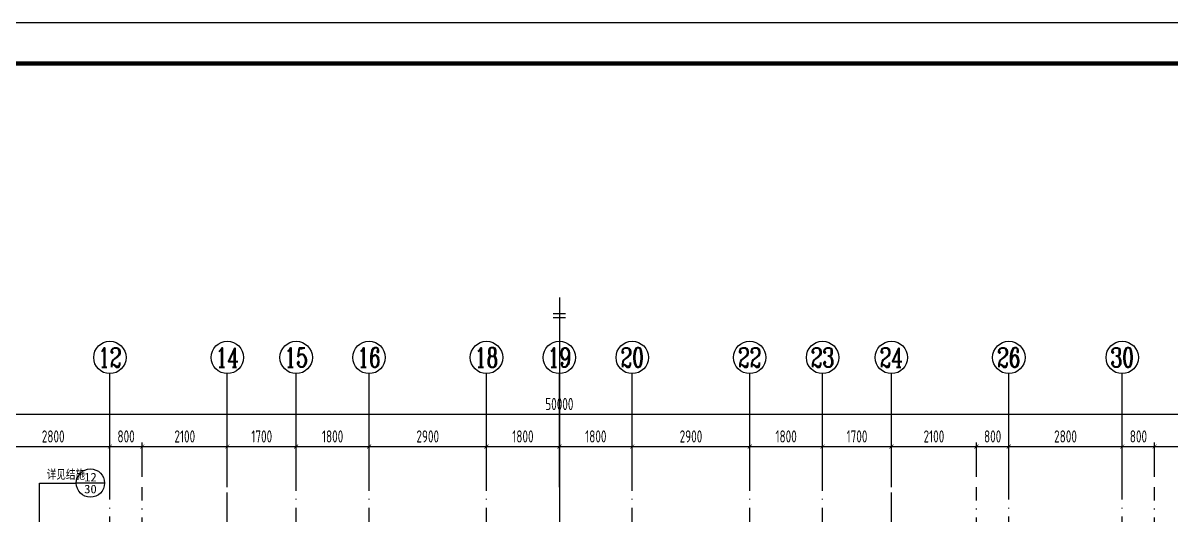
# Model space of a CAD drawing. Extents: x -668857 to 143095, y -247466 to 228182.
# Drawn here: x -201769 to -173417, y 75954 to 88100 of the extents above; entities that cross this region are included whole.
import ezdxf
from ezdxf.enums import TextEntityAlignment as Align

# ---------------------------------------------------------------- set-up
doc = ezdxf.new("R2010")
doc.units = 0
doc.header["$LTSCALE"] = 1000
doc.linetypes.add('CENTER', pattern=[8, 5, -1, 1, -1])
doc.linetypes.add('DOTE', pattern=[2.42, 2, -0.2, 0.02, -0.2])
doc.layers.get('0').update_dxf_attribs({"linetype": 'CONTINUOUS'})
doc.layers.get('DEFPOINTS').update_dxf_attribs({"linetype": 'CONTINUOUS'})
for name, color, linetype in [('-TK', 7, 'CONTINUOUS'), ('A-AXIS', 1, 'CONTINUOUS'), ('A-DOTE', 10, 'DOTE'), ('AXIS_NUM', 7, 'CONTINUOUS'), ('DIM_IDEN', 67, 'CONTINUOUS'), ('PUB_TEXT', 2, 'CONTINUOUS'), ('S-Y一般标注', 3, 'CONTINUOUS'), ('THIN', 7, 'CONTINUOUS'), ('水平筋标注', 7, 'CONTINUOUS')]:
    doc.layers.add(name, color=color, linetype=linetype)
doc.styles.add('_TCH_AXIS', font='COMPLEX', dxfattribs={"bigfont": 'GBCBIG'})
doc.styles.add('_TCH_LABEL', font='simhei.ttf')
doc.styles.add('TSSD_Axis', font='complex.shx', dxfattribs={"width": 0.7, "bigfont": 'hztxt.shx'})
doc.styles.add('TSSD_DIMENSION', font='Tssdeng.shx', dxfattribs={"width": 0.7, "bigfont": 'tssdchn.shx'})
doc.dimstyles.new('TSSD_100_100', dxfattribs={"dimtxt": 300, "dimasz": 100, "dimexe": 100, "dimexo": 250, "dimgap": 100, "dimtad": 1, "dimdec": 0, "dimzin": 0, "dimdsep": 46, "dimtxsty": 'TSSD_DIMENSION', "dimblk": 'ARCHTICK', "dimcen": 0, "dimdle": 100, "dimclrt": 7, "dimadec": 0, "dimazin": 0, "dimtfac": 1, "dimtdec": 0, "dimtix": 1, "dimtmove": 2, "dimatfit": 3, "dimldrblk": 'ARCHTICK', "dimfxl": 0, "dimtolj": 1, "dimtzin": 0, "dimarcsym": 0})

# ---------------------------------------------------------------- blocks, each defined once
blk = doc.blocks.new('ts_axno')
at = {"color": 0, "linetype": 'ByBlock', "lineweight": -2}
blk.add_circle((0, 0), 0.5, dxfattribs=at)
at = {"color": 0, "linetype": 'ByBlock', "lineweight": -2, "style": 'TSSD_Axis', "width": 0.7}
blk.add_attdef('A', text='', height=0.6, dxfattribs=at).set_placement((0, 0), align=Align.MIDDLE_CENTER)
blk = doc.blocks.new('_ArchTick')
at = {"color": 0, "linetype": 'ByBlock', "const_width": 0.15}
blk.add_lwpolyline([(-0.5, -0.5), (0.5, 0.5)], dxfattribs=at)
blk = doc.blocks.new('*D102')
at = {"layer": 'DEFPOINTS', "color": 0}
for p in [(18500, 19250), (15700, 18250), (18500, 18250)]:
    blk.add_point(p, dxfattribs=at)
at = {"layer": 'S-Y一般标注', "color": 0, "lineweight": -2}
for p, q in [((15700, 18500), (15700, 19350)), ((18500, 18500), (18500, 19350)), ((15600, 19250), (18600, 19250))]:
    blk.add_line(p, q, dxfattribs=at)
at = {"layer": 'S-Y一般标注', "color": 0, "lineweight": -2, "xscale": 100, "yscale": 100, "zscale": 100, "rotation": 180}
blk.add_blockref('_ArchTick', (15700, 19250), dxfattribs=at)
at = {"layer": 'S-Y一般标注', "color": 0, "lineweight": -2, "xscale": 100, "yscale": 100, "zscale": 100}
blk.add_blockref('_ArchTick', (18500, 19250), dxfattribs=at)
at = {"layer": 'S-Y一般标注', "color": 7, "insert": (17100, 19500), "char_height": 300, "attachment_point": 5, "style": 'TSSD_DIMENSION'}
blk.add_mtext('\\A1;2800', dxfattribs=at)
blk = doc.blocks.new('*D103')
at = {"layer": 'DEFPOINTS', "color": 0}
for p in [(19300, 19250), (18500, 18250), (19300, 18250)]:
    blk.add_point(p, dxfattribs=at)
at = {"layer": 'S-Y一般标注', "color": 0, "lineweight": -2}
for p, q in [((18500, 18500), (18500, 19350)), ((19300, 18500), (19300, 19350)), ((18400, 19250), (19400, 19250))]:
    blk.add_line(p, q, dxfattribs=at)
at = {"layer": 'S-Y一般标注', "color": 0, "lineweight": -2, "xscale": 100, "yscale": 100, "zscale": 100, "rotation": 180}
blk.add_blockref('_ArchTick', (18500, 19250), dxfattribs=at)
at = {"layer": 'S-Y一般标注', "color": 0, "lineweight": -2, "xscale": 100, "yscale": 100, "zscale": 100}
blk.add_blockref('_ArchTick', (19300, 19250), dxfattribs=at)
at = {"layer": 'S-Y一般标注', "color": 7, "insert": (18900, 19500), "char_height": 300, "attachment_point": 5, "style": 'TSSD_DIMENSION'}
blk.add_mtext('\\A1;800', dxfattribs=at)
blk = doc.blocks.new('*D104')
at = {"layer": 'DEFPOINTS', "color": 0}
for p in [(23100, 19250), (21400, 18250), (23100, 18250)]:
    blk.add_point(p, dxfattribs=at)
at = {"layer": 'S-Y一般标注', "color": 0, "lineweight": -2}
for p, q in [((21400, 18500), (21400, 19350)), ((23100, 18500), (23100, 19350)), ((21300, 19250), (23200, 19250))]:
    blk.add_line(p, q, dxfattribs=at)
at = {"layer": 'S-Y一般标注', "color": 0, "lineweight": -2, "xscale": 100, "yscale": 100, "zscale": 100, "rotation": 180}
blk.add_blockref('_ArchTick', (21400, 19250), dxfattribs=at)
at = {"layer": 'S-Y一般标注', "color": 0, "lineweight": -2, "xscale": 100, "yscale": 100, "zscale": 100}
blk.add_blockref('_ArchTick', (23100, 19250), dxfattribs=at)
at = {"layer": 'S-Y一般标注', "color": 7, "insert": (22250, 19500), "char_height": 300, "attachment_point": 5, "style": 'TSSD_DIMENSION'}
blk.add_mtext('\\A1;1700', dxfattribs=at)
blk = doc.blocks.new('*D105')
at = {"layer": 'DEFPOINTS', "color": 0}
for p in [(24900, 19250), (23100, 18250), (24900, 18250)]:
    blk.add_point(p, dxfattribs=at)
at = {"layer": 'S-Y一般标注', "color": 0, "lineweight": -2}
for p, q in [((23100, 18500), (23100, 19350)), ((24900, 18500), (24900, 19350)), ((23000, 19250), (25000, 19250))]:
    blk.add_line(p, q, dxfattribs=at)
at = {"layer": 'S-Y一般标注', "color": 0, "lineweight": -2, "xscale": 100, "yscale": 100, "zscale": 100, "rotation": 180}
blk.add_blockref('_ArchTick', (23100, 19250), dxfattribs=at)
at = {"layer": 'S-Y一般标注', "color": 0, "lineweight": -2, "xscale": 100, "yscale": 100, "zscale": 100}
blk.add_blockref('_ArchTick', (24900, 19250), dxfattribs=at)
at = {"layer": 'S-Y一般标注', "color": 7, "insert": (24000, 19500), "char_height": 300, "attachment_point": 5, "style": 'TSSD_DIMENSION'}
blk.add_mtext('\\A1;1800', dxfattribs=at)
blk = doc.blocks.new('*D106')
at = {"layer": 'DEFPOINTS', "color": 0}
for p in [(27800, 19250), (24900, 18250), (27800, 18250)]:
    blk.add_point(p, dxfattribs=at)
at = {"layer": 'S-Y一般标注', "color": 0, "lineweight": -2}
for p, q in [((24900, 18500), (24900, 19350)), ((27800, 18500), (27800, 19350)), ((24800, 19250), (27900, 19250))]:
    blk.add_line(p, q, dxfattribs=at)
at = {"layer": 'S-Y一般标注', "color": 0, "lineweight": -2, "xscale": 100, "yscale": 100, "zscale": 100, "rotation": 180}
blk.add_blockref('_ArchTick', (24900, 19250), dxfattribs=at)
at = {"layer": 'S-Y一般标注', "color": 0, "lineweight": -2, "xscale": 100, "yscale": 100, "zscale": 100}
blk.add_blockref('_ArchTick', (27800, 19250), dxfattribs=at)
at = {"layer": 'S-Y一般标注', "color": 7, "insert": (26350, 19500), "char_height": 300, "attachment_point": 5, "style": 'TSSD_DIMENSION'}
blk.add_mtext('\\A1;2900', dxfattribs=at)
blk = doc.blocks.new('*D107')
at = {"layer": 'DEFPOINTS', "color": 0}
for p in [(29600, 19250), (27800, 18250), (29600, 18250)]:
    blk.add_point(p, dxfattribs=at)
at = {"layer": 'S-Y一般标注', "color": 0, "lineweight": -2}
for p, q in [((27800, 18500), (27800, 19350)), ((29600, 18500), (29600, 19350)), ((27700, 19250), (29700, 19250))]:
    blk.add_line(p, q, dxfattribs=at)
at = {"layer": 'S-Y一般标注', "color": 0, "lineweight": -2, "xscale": 100, "yscale": 100, "zscale": 100, "rotation": 180}
blk.add_blockref('_ArchTick', (27800, 19250), dxfattribs=at)
at = {"layer": 'S-Y一般标注', "color": 0, "lineweight": -2, "xscale": 100, "yscale": 100, "zscale": 100}
blk.add_blockref('_ArchTick', (29600, 19250), dxfattribs=at)
at = {"layer": 'S-Y一般标注', "color": 7, "insert": (28700, 19500), "char_height": 300, "attachment_point": 5, "style": 'TSSD_DIMENSION'}
blk.add_mtext('\\A1;1800', dxfattribs=at)
blk = doc.blocks.new('*D108')
at = {"layer": 'DEFPOINTS', "color": 0}
for p in [(31400, 19250), (29600, 18250), (31400, 18250)]:
    blk.add_point(p, dxfattribs=at)
at = {"layer": 'S-Y一般标注', "color": 0, "lineweight": -2}
for p, q in [((29600, 18500), (29600, 19350)), ((31400, 18500), (31400, 19350)), ((29500, 19250), (31500, 19250))]:
    blk.add_line(p, q, dxfattribs=at)
at = {"layer": 'S-Y一般标注', "color": 0, "lineweight": -2, "xscale": 100, "yscale": 100, "zscale": 100, "rotation": 180}
blk.add_blockref('_ArchTick', (29600, 19250), dxfattribs=at)
at = {"layer": 'S-Y一般标注', "color": 0, "lineweight": -2, "xscale": 100, "yscale": 100, "zscale": 100}
blk.add_blockref('_ArchTick', (31400, 19250), dxfattribs=at)
at = {"layer": 'S-Y一般标注', "color": 7, "insert": (30500, 19500), "char_height": 300, "attachment_point": 5, "style": 'TSSD_DIMENSION'}
blk.add_mtext('\\A1;1800', dxfattribs=at)
blk = doc.blocks.new('*D109')
at = {"layer": 'DEFPOINTS', "color": 0}
for p in [(34300, 19250), (31400, 18250), (34300, 18250)]:
    blk.add_point(p, dxfattribs=at)
at = {"layer": 'S-Y一般标注', "color": 0, "lineweight": -2}
for p, q in [((31400, 18500), (31400, 19350)), ((34300, 18500), (34300, 19350)), ((31300, 19250), (34400, 19250))]:
    blk.add_line(p, q, dxfattribs=at)
at = {"layer": 'S-Y一般标注', "color": 0, "lineweight": -2, "xscale": 100, "yscale": 100, "zscale": 100, "rotation": 180}
blk.add_blockref('_ArchTick', (31400, 19250), dxfattribs=at)
at = {"layer": 'S-Y一般标注', "color": 0, "lineweight": -2, "xscale": 100, "yscale": 100, "zscale": 100}
blk.add_blockref('_ArchTick', (34300, 19250), dxfattribs=at)
at = {"layer": 'S-Y一般标注', "color": 7, "insert": (32850, 19500), "char_height": 300, "attachment_point": 5, "style": 'TSSD_DIMENSION'}
blk.add_mtext('\\A1;2900', dxfattribs=at)
blk = doc.blocks.new('*D110')
at = {"layer": 'DEFPOINTS', "color": 0}
for p in [(36100, 19250), (34300, 18250), (36100, 18250)]:
    blk.add_point(p, dxfattribs=at)
at = {"layer": 'S-Y一般标注', "color": 0, "lineweight": -2}
for p, q in [((34300, 18500), (34300, 19350)), ((36100, 18500), (36100, 19350)), ((34200, 19250), (36200, 19250))]:
    blk.add_line(p, q, dxfattribs=at)
at = {"layer": 'S-Y一般标注', "color": 0, "lineweight": -2, "xscale": 100, "yscale": 100, "zscale": 100, "rotation": 180}
blk.add_blockref('_ArchTick', (34300, 19250), dxfattribs=at)
at = {"layer": 'S-Y一般标注', "color": 0, "lineweight": -2, "xscale": 100, "yscale": 100, "zscale": 100}
blk.add_blockref('_ArchTick', (36100, 19250), dxfattribs=at)
at = {"layer": 'S-Y一般标注', "color": 7, "insert": (35200, 19500), "char_height": 300, "attachment_point": 5, "style": 'TSSD_DIMENSION'}
blk.add_mtext('\\A1;1800', dxfattribs=at)
blk = doc.blocks.new('*D111')
at = {"layer": 'DEFPOINTS', "color": 0}
for p in [(37800, 19250), (36100, 18250), (37800, 18250)]:
    blk.add_point(p, dxfattribs=at)
at = {"layer": 'S-Y一般标注', "color": 0, "lineweight": -2}
for p, q in [((36100, 18500), (36100, 19350)), ((37800, 18500), (37800, 19350)), ((36000, 19250), (37900, 19250))]:
    blk.add_line(p, q, dxfattribs=at)
at = {"layer": 'S-Y一般标注', "color": 0, "lineweight": -2, "xscale": 100, "yscale": 100, "zscale": 100, "rotation": 180}
blk.add_blockref('_ArchTick', (36100, 19250), dxfattribs=at)
at = {"layer": 'S-Y一般标注', "color": 0, "lineweight": -2, "xscale": 100, "yscale": 100, "zscale": 100}
blk.add_blockref('_ArchTick', (37800, 19250), dxfattribs=at)
at = {"layer": 'S-Y一般标注', "color": 7, "insert": (36950, 19500), "char_height": 300, "attachment_point": 5, "style": 'TSSD_DIMENSION'}
blk.add_mtext('\\A1;1700', dxfattribs=at)
blk = doc.blocks.new('*D112')
at = {"layer": 'DEFPOINTS', "color": 0}
for p in [(40700, 19250), (39900, 18250), (40700, 18250)]:
    blk.add_point(p, dxfattribs=at)
at = {"layer": 'S-Y一般标注', "color": 0, "lineweight": -2}
for p, q in [((39900, 18500), (39900, 19350)), ((40700, 18500), (40700, 19350)), ((39800, 19250), (40800, 19250))]:
    blk.add_line(p, q, dxfattribs=at)
at = {"layer": 'S-Y一般标注', "color": 0, "lineweight": -2, "xscale": 100, "yscale": 100, "zscale": 100, "rotation": 180}
blk.add_blockref('_ArchTick', (39900, 19250), dxfattribs=at)
at = {"layer": 'S-Y一般标注', "color": 0, "lineweight": -2, "xscale": 100, "yscale": 100, "zscale": 100}
blk.add_blockref('_ArchTick', (40700, 19250), dxfattribs=at)
at = {"layer": 'S-Y一般标注', "color": 7, "insert": (40300, 19500), "char_height": 300, "attachment_point": 5, "style": 'TSSD_DIMENSION'}
blk.add_mtext('\\A1;800', dxfattribs=at)
blk = doc.blocks.new('*D113')
at = {"layer": 'DEFPOINTS', "color": 0}
for p in [(43500, 19250), (40700, 18250), (43500, 18250)]:
    blk.add_point(p, dxfattribs=at)
at = {"layer": 'S-Y一般标注', "color": 0, "lineweight": -2}
for p, q in [((40700, 18500), (40700, 19350)), ((43500, 18500), (43500, 19350)), ((40600, 19250), (43600, 19250))]:
    blk.add_line(p, q, dxfattribs=at)
at = {"layer": 'S-Y一般标注', "color": 0, "lineweight": -2, "xscale": 100, "yscale": 100, "zscale": 100, "rotation": 180}
blk.add_blockref('_ArchTick', (40700, 19250), dxfattribs=at)
at = {"layer": 'S-Y一般标注', "color": 0, "lineweight": -2, "xscale": 100, "yscale": 100, "zscale": 100}
blk.add_blockref('_ArchTick', (43500, 19250), dxfattribs=at)
at = {"layer": 'S-Y一般标注', "color": 7, "insert": (42100, 19500), "char_height": 300, "attachment_point": 5, "style": 'TSSD_DIMENSION'}
blk.add_mtext('\\A1;2800', dxfattribs=at)
blk = doc.blocks.new('*D114')
at = {"layer": 'DEFPOINTS', "color": 0}
for p in [(46400, 19250), (44300, 18250), (46400, 18250)]:
    blk.add_point(p, dxfattribs=at)
at = {"layer": 'S-Y一般标注', "color": 0, "lineweight": -2}
for p, q in [((44300, 18500), (44300, 19350)), ((46400, 18500), (46400, 19350)), ((44200, 19250), (46500, 19250))]:
    blk.add_line(p, q, dxfattribs=at)
at = {"layer": 'S-Y一般标注', "color": 0, "lineweight": -2, "xscale": 100, "yscale": 100, "zscale": 100, "rotation": 180}
blk.add_blockref('_ArchTick', (44300, 19250), dxfattribs=at)
at = {"layer": 'S-Y一般标注', "color": 0, "lineweight": -2, "xscale": 100, "yscale": 100, "zscale": 100}
blk.add_blockref('_ArchTick', (46400, 19250), dxfattribs=at)
at = {"layer": 'S-Y一般标注', "color": 7, "insert": (45742, 19500), "char_height": 300, "attachment_point": 5, "style": 'TSSD_DIMENSION'}
blk.add_mtext('\\A1;2100', dxfattribs=at)
blk = doc.blocks.new('*D119')
at = {"layer": 'DEFPOINTS', "color": 0}
for p in [(54600, 20050), (4600, 18250), (54600, 18250)]:
    blk.add_point(p, dxfattribs=at)
at = {"layer": 'S-Y一般标注', "color": 0, "lineweight": -2}
for p, q in [((4600, 18500), (4600, 20150)), ((54600, 18500), (54600, 20150)), ((4500, 20050), (54700, 20050))]:
    blk.add_line(p, q, dxfattribs=at)
at = {"layer": 'S-Y一般标注', "color": 0, "lineweight": -2, "xscale": 100, "yscale": 100, "zscale": 100, "rotation": 180}
blk.add_blockref('_ArchTick', (4600, 20050), dxfattribs=at)
at = {"layer": 'S-Y一般标注', "color": 0, "lineweight": -2, "xscale": 100, "yscale": 100, "zscale": 100}
blk.add_blockref('_ArchTick', (54600, 20050), dxfattribs=at)
at = {"layer": 'S-Y一般标注', "color": 7, "insert": (29600, 20300), "char_height": 300, "attachment_point": 5, "style": 'TSSD_DIMENSION'}
blk.add_mtext('\\A1;50000', dxfattribs=at)
blk = doc.blocks.new('*D131')
at = {"layer": 'DEFPOINTS', "color": 0}
for p in [(21400, 19250), (19300, 18250), (21400, 18250)]:
    blk.add_point(p, dxfattribs=at)
at = {"layer": 'S-Y一般标注', "color": 0, "lineweight": -2}
for p, q in [((19300, 18500), (19300, 19350)), ((21400, 18500), (21400, 19350)), ((19200, 19250), (21500, 19250))]:
    blk.add_line(p, q, dxfattribs=at)
at = {"layer": 'S-Y一般标注', "color": 0, "lineweight": -2, "xscale": 100, "yscale": 100, "zscale": 100, "rotation": 180}
blk.add_blockref('_ArchTick', (19300, 19250), dxfattribs=at)
at = {"layer": 'S-Y一般标注', "color": 0, "lineweight": -2, "xscale": 100, "yscale": 100, "zscale": 100}
blk.add_blockref('_ArchTick', (21400, 19250), dxfattribs=at)
at = {"layer": 'S-Y一般标注', "color": 7, "insert": (20350, 19500), "char_height": 300, "attachment_point": 5, "style": 'TSSD_DIMENSION'}
blk.add_mtext('\\A1;2100', dxfattribs=at)
blk = doc.blocks.new('*D132')
at = {"layer": 'DEFPOINTS', "color": 0}
for p in [(39900, 19250), (37800, 18250), (39900, 18250)]:
    blk.add_point(p, dxfattribs=at)
at = {"layer": 'S-Y一般标注', "color": 0, "lineweight": -2}
for p, q in [((37800, 18500), (37800, 19350)), ((39900, 18500), (39900, 19350)), ((37700, 19250), (40000, 19250))]:
    blk.add_line(p, q, dxfattribs=at)
at = {"layer": 'S-Y一般标注', "color": 0, "lineweight": -2, "xscale": 100, "yscale": 100, "zscale": 100, "rotation": 180}
blk.add_blockref('_ArchTick', (37800, 19250), dxfattribs=at)
at = {"layer": 'S-Y一般标注', "color": 0, "lineweight": -2, "xscale": 100, "yscale": 100, "zscale": 100}
blk.add_blockref('_ArchTick', (39900, 19250), dxfattribs=at)
at = {"layer": 'S-Y一般标注', "color": 7, "insert": (38850, 19500), "char_height": 300, "attachment_point": 5, "style": 'TSSD_DIMENSION'}
blk.add_mtext('\\A1;2100', dxfattribs=at)
blk = doc.blocks.new('*D133')
at = {"layer": 'DEFPOINTS', "color": 0}
for p in [(44300, 19250), (43500, 18250), (44300, 18250)]:
    blk.add_point(p, dxfattribs=at)
at = {"layer": 'S-Y一般标注', "color": 0, "lineweight": -2}
for p, q in [((43500, 18500), (43500, 19350)), ((44300, 18500), (44300, 19350)), ((43400, 19250), (44400, 19250))]:
    blk.add_line(p, q, dxfattribs=at)
at = {"layer": 'S-Y一般标注', "color": 0, "lineweight": -2, "xscale": 100, "yscale": 100, "zscale": 100, "rotation": 180}
blk.add_blockref('_ArchTick', (43500, 19250), dxfattribs=at)
at = {"layer": 'S-Y一般标注', "color": 0, "lineweight": -2, "xscale": 100, "yscale": 100, "zscale": 100}
blk.add_blockref('_ArchTick', (44300, 19250), dxfattribs=at)
at = {"layer": 'S-Y一般标注', "color": 7, "insert": (43900, 19500), "char_height": 300, "attachment_point": 5, "style": 'TSSD_DIMENSION'}
blk.add_mtext('\\A1;800', dxfattribs=at)
blk = doc.blocks.new('20210809.10301159')
at = {"layer": 'THIN', "linetype": 'CENTER'}
blk.add_line((150, 23867), (150, 0), dxfattribs=at)
at = {"layer": 'THIN'}
for p, q in [((300, 23464), (0, 23464)), ((300, 23364), (0, 23364)), ((300, 300), (0, 300)), ((300, 200), (0, 200))]:
    blk.add_line(p, q, dxfattribs=at)
blk = doc.blocks.new('20210810.07360379')
at = {"layer": 'DIM_IDEN'}
for p, q in [((12508, 15853), (13417, 15853)), ((12508, 14555), (12508, 15853)), ((14117, 15853), (13417, 15853)), ((3132, 14161), (2432, 14161)), ((4041, 14161), (3132, 14161)), ((4041, 12105), (4041, 14161)), ((5407, 14161), (4707, 14161)), ((6316, 14161), (5407, 14161)), ((6316, 12105), (6316, 14161)), ((7201, 14161), (6501, 14161)), ((8110, 14161), (7201, 14161)), ((8110, 12105), (8110, 14161)), ((9326, 14161), (8626, 14161)), ((10235, 14161), (9326, 14161)), ((10235, 12905), (10235, 14161)), ((15459, 14161), (16368, 14161)), ((15459, 12905), (15459, 14161)), ((17068, 14161), (16368, 14161)), ((17584, 14161), (18493, 14161)), ((17584, 12105), (17584, 14161)), ((19193, 14161), (18493, 14161)), ((19378, 14161), (20287, 14161)), ((19378, 12105), (19378, 14161)), ((20987, 14161), (20287, 14161)), ((21653, 14161), (22562, 14161)), ((21653, 12105), (21653, 14161)), ((23262, 14161), (22562, 14161)), ((700, 12581), (0, 12581)), ((1609, 12581), (700, 12581)), ((1609, 11105), (1609, 12581)), ((24085, 12581), (24994, 12581)), ((24085, 11105), (24085, 12581)), ((25694, 12581), (24994, 12581)), ((1737, 3405), (1737, 2166)), ((23957, 3405), (23957, 2166)), ((3004, 2530), (3451, 2530)), ((3451, 2530), (4567, 2530)), ((5067, 2530), (4567, 2530)), ((21127, 2530), (20627, 2530)), ((22243, 2530), (21127, 2530)), ((22690, 2530), (22243, 2530)), ((828, 2166), (128, 2166)), ((1737, 2166), (828, 2166)), ((7920, 2205), (7920, 1066)), ((9743, 2195), (9743, 1066)), ((11722, 2205), (11722, 1066)), ((13972, 2205), (13972, 1066)), ((15977, 2195), (15977, 1066)), ((17774, 2205), (17774, 1066)), ((23957, 2166), (24866, 2166)), ((25566, 2166), (24866, 2166)), ((7011, 1066), (6311, 1066)), ((7920, 1066), (7011, 1066)), ((8834, 1066), (8134, 1066)), ((9743, 1066), (8834, 1066)), ((10813, 1066), (10113, 1066)), ((11722, 1066), (10813, 1066)), ((13972, 1066), (14881, 1066)), ((15581, 1066), (14881, 1066)), ((15977, 1066), (16886, 1066)), ((17586, 1066), (16886, 1066)), ((17774, 1066), (18683, 1066)), ((19383, 1066), (18683, 1066))]:
    blk.add_line(p, q, dxfattribs=at)
for points, const_width in [([(12613, 14555), (12613, 14755)], 35), ([(10130, 12905), (10130, 13105)], 35), ([(15564, 12905), (15564, 13105)], 35), ([(3936, 12105), (3936, 12305)], 35), ([(6211, 12105), (6211, 12305)], 35), ([(8005, 12105), (8005, 12305)], 35), ([(17689, 12105), (17689, 12305)], 35), ([(19483, 12105), (19483, 12305)], 35), ([(21758, 12105), (21758, 12305)], 35), ([(1504, 11105), (1504, 11305)], 35), ([(24190, 11105), (24190, 11305)], 35), ([(1632, 3405), (1632, 3205)], 35), ([(24062, 3405), (24062, 3205)], 35), ([(3004, 2455), (3147, 2455)], 25), ([(22690, 2455), (22547, 2455)], 25), ([(7815, 2205), (7815, 2005)], 35), ([(9638, 2195), (9638, 1995)], 35), ([(11617, 2205), (11617, 2005)], 35), ([(14077, 2205), (14077, 2005)], 35), ([(16082, 2195), (16082, 1995)], 35), ([(17879, 2205), (17879, 2005)], 35)]:
    blk.add_lwpolyline(points, dxfattribs=dict(at, const_width=const_width))
for centre, radius in [((13767, 15853), 350), ((2782, 14161), 350), ((5057, 14161), 350), ((6851, 14161), 350), ((8976, 14161), 350), ((16718, 14161), 350), ((18843, 14161), 350), ((20637, 14161), 350), ((22912, 14161), 350), ((350, 12581), 350), ((25344, 12581), 350), ((4817, 2530), 250), ((20877, 2530), 250), ((478, 2166), 350), ((25216, 2166), 350), ((6661, 1066), 350), ((8484, 1066), 350), ((10463, 1066), 350), ((15231, 1066), 350), ((17236, 1066), 350), ((19033, 1066), 350)]:
    blk.add_circle(centre, radius, dxfattribs=at)
at = {"layer": 'PUB_TEXT', "style": '_TCH_AXIS'}
for height, p in [(236.3, (12688, 15936)), (236.3, (3202, 14245)), (236.3, (5477, 14245)), (236.3, (7271, 14245)), (236.3, (9396, 14245)), (236.3, (15638, 14245)), (236.3, (17763, 14245)), (236.3, (19557, 14245)), (236.3, (21833, 14245)), (236.3, (770, 12665)), (236.3, (24265, 12665)), (168.8, (4046, 2589)), (168.8, (21177, 2589)), (236.3, (898, 2249)), (236.3, (24137, 2249)), (236.3, (7081, 1149)), (236.3, (8904, 1149)), (236.3, (10883, 1149)), (236.3, (14152, 1149)), (236.3, (16156, 1149)), (236.3, (17954, 1149))]:
    blk.add_text('详见结施', height=height, dxfattribs=at).set_placement(p)
at = {"layer": 'PUB_TEXT', "style": '_TCH_LABEL'}
for s, height, width, p, p2 in [('12', 211.6, 1.022989, (13612, 15894), (13923, 15894)), ('30', 212, 1.017143, (13612, 15600), (13922, 15600)), ('9', 242, 1.011364, (2694, 14200), (2870, 14200)), ('10', 213.8, 0.988889, (4905, 14202), (5209, 14202)), ('9', 242, 1.011364, (6763, 14200), (6939, 14200)), ('11', 210.8, 1.034884, (8819, 14202), (9133, 14202)), ('11', 210.8, 1.034884, (16561, 14202), (16875, 14202)), ('9', 242, 1.011364, (18755, 14200), (18931, 14200)), ('10', 213.8, 0.988889, (20485, 14202), (20789, 14202)), ('9', 242, 1.011364, (22824, 14200), (23000, 14200)), ('29', 211.6, 1.022989, (2626, 13909), (2938, 13909)), ('29', 211.6, 1.022989, (4902, 13909), (5213, 13909)), ('29', 211.6, 1.022989, (6696, 13909), (7007, 13909)), ('30', 212, 1.017143, (8821, 13909), (9131, 13909)), ('30', 212, 1.017143, (16563, 13909), (16873, 13909)), ('29', 211.6, 1.022989, (18687, 13909), (18999, 13909)), ('29', 211.6, 1.022989, (20481, 13909), (20793, 13909)), ('29', 211.6, 1.022989, (22757, 13909), (23068, 13909)), ('7', 241, 1.053254, (259, 12620), (441, 12620)), ('8', 242, 1.017143, (25256, 12620), (25433, 12620)), ('28', 212.3, 1.011364, (196, 12328), (504, 12328)), ('28', 212.3, 1.011364, (25190, 12328), (25499, 12328)), ('6', 173, 1.011364, (4755, 2558), (4880, 2558)), ('6', 173, 1.011364, (20814, 2558), (20940, 2558)), ('1', 241, 1.034884, (388, 2205), (568, 2205)), ('27', 151.1, 1.022989, (4706, 2350), (4929, 2350)), ('27', 151.1, 1.022989, (20766, 2350), (20988, 2350)), ('3', 242, 1.00565, (25129, 2205), (25304, 2205)), ('25', 212.7, 1.00565, (324, 1913), (632, 1913)), ('26', 211.6, 1.022989, (25061, 1914), (25372, 1914)), ('4', 241, 1.034884, (6571, 1105), (6751, 1105)), ('5', 241, 1.028902, (8395, 1105), (8573, 1105)), ('2', 241, 1.022989, (10374, 1105), (10552, 1105)), ('2', 241, 1.022989, (15142, 1105), (15320, 1105)), ('5', 241, 1.028902, (17147, 1105), (17325, 1105)), ('4', 241, 1.034884, (18943, 1105), (19123, 1105)), ('26', 211.6, 1.022989, (6505, 814), (6817, 814)), ('27', 211.6, 1.022989, (8328, 814), (8639, 814)), ('25', 212.7, 1.00565, (10309, 813), (10617, 813)), ('25', 212.7, 1.00565, (15077, 813), (15385, 813)), ('27', 211.6, 1.022989, (17080, 814), (17392, 814)), ('26', 211.6, 1.022989, (18877, 814), (19189, 814))]:
    blk.add_text(s, height=height, dxfattribs=dict(at, width=width)).set_placement(p, p2, align=Align.FIT)
blk = doc.blocks.new('A1')
blk.add_lwpolyline([(0, 59400), (0, 0), (84100, 0), (84100, 59400)], close=True)
at = {"const_width": 100}
blk.add_lwpolyline([(2500, 58400), (2500, 1000), (83100, 1000), (83100, 58400)], close=True, dxfattribs=at)
blk = doc.blocks.new('20210726.16395156')
at = {"layer": 'A-AXIS'}
for p, q in [((18500, 18249.9), (18500, 21049.9)), ((21400, 18249.9), (21400, 21049.9)), ((23100, 18249.9), (23100, 21049.9)), ((24900, 18249.9), (24900, 21049.9)), ((27800, 18249.9), (27800, 21049.9)), ((29600, 18249.9), (29600, 21049.9)), ((31400, 18249.9), (31400, 21049.9)), ((34300, 18249.9), (34300, 21049.9)), ((36100, 18249.9), (36100, 21049.9)), ((37800, 18249.9), (37800, 21049.9)), ((40700, 18249.9), (40700, 21049.9)), ((43500, 18249.9), (43500, 21049.9))]:
    blk.add_line(p, q, dxfattribs=at)
at = {"layer": 'A-DOTE'}
for p, q in [((18500, 13100.3), (18500, 18249.9)), ((19300, 15500), (19300, 18249.9)), ((21400, 13700), (21400, 18249.9)), ((23100, 10900), (23100, 18249.9)), ((24900, 10900), (24900, 18249.9)), ((27800, 10900), (27800, 18249.9)), ((29600, 18249.9), (29600, 3600)), ((31400, 10900), (31400, 18249.9)), ((34300, 10900), (34300, 18249.9)), ((36100, 10900), (36100, 18249.9)), ((37800, 13700), (37800, 18249.9)), ((39900, 15500), (39900, 18249.9)), ((40700, 13100.3), (40700, 18249.9)), ((43500, 13100.3), (43500, 18249.9)), ((44300, 15500), (44300, 18249.9))]:
    blk.add_line(p, q, dxfattribs=at)
at = {"layer": 'A-AXIS'}
ref = blk.add_blockref('ts_axno', (18500, 21449.9), dxfattribs=dict(at, xscale=800, yscale=800, zscale=800))
ref.add_attrib('7', '12', dxfattribs={"layer": 'AXIS_NUM', "height": 480, "style": 'TSSD_Axis', "width": 0.7}).set_placement((18500, 21449.9), align=Align.MIDDLE_CENTER)
ref = blk.add_blockref('ts_axno', (21400, 21449.9), dxfattribs=dict(at, xscale=800, yscale=800, zscale=800))
ref.add_attrib('8', '14', dxfattribs={"layer": 'AXIS_NUM', "height": 480, "style": 'TSSD_Axis', "width": 0.7}).set_placement((21400, 21449.9), align=Align.MIDDLE_CENTER)
ref = blk.add_blockref('ts_axno', (23100, 21449.9), dxfattribs=dict(at, xscale=800, yscale=800, zscale=800))
ref.add_attrib('9', '15', dxfattribs={"layer": 'AXIS_NUM', "height": 480, "style": 'TSSD_Axis', "width": 0.7}).set_placement((23100, 21449.9), align=Align.MIDDLE_CENTER)
ref = blk.add_blockref('ts_axno', (24900, 21449.9), dxfattribs=dict(at, xscale=800, yscale=800, zscale=800))
ref.add_attrib('10', '16', dxfattribs={"layer": 'AXIS_NUM', "height": 480, "style": 'TSSD_Axis', "width": 0.7}).set_placement((24900, 21449.9), align=Align.MIDDLE_CENTER)
ref = blk.add_blockref('ts_axno', (27800, 21449.9), dxfattribs=dict(at, xscale=800, yscale=800, zscale=800))
ref.add_attrib('11', '18', dxfattribs={"layer": 'AXIS_NUM', "height": 480, "style": 'TSSD_Axis', "width": 0.7}).set_placement((27800, 21449.9), align=Align.MIDDLE_CENTER)
ref = blk.add_blockref('ts_axno', (29600, 21449.9), dxfattribs=dict(at, xscale=800, yscale=800, zscale=800))
ref.add_attrib('12', '19', dxfattribs={"layer": 'AXIS_NUM', "height": 480, "style": 'TSSD_Axis', "width": 0.7}).set_placement((29600, 21449.9), align=Align.MIDDLE_CENTER)
ref = blk.add_blockref('ts_axno', (31400, 21449.9), dxfattribs=dict(at, xscale=800, yscale=800, zscale=800))
ref.add_attrib('13', '20', dxfattribs={"layer": 'AXIS_NUM', "height": 480, "style": 'TSSD_Axis', "width": 0.7}).set_placement((31400, 21449.9), align=Align.MIDDLE_CENTER)
ref = blk.add_blockref('ts_axno', (34300, 21449.9), dxfattribs=dict(at, xscale=800, yscale=800, zscale=800))
ref.add_attrib('14', '22', dxfattribs={"layer": 'AXIS_NUM', "height": 480, "style": 'TSSD_Axis', "width": 0.7}).set_placement((34300, 21449.9), align=Align.MIDDLE_CENTER)
ref = blk.add_blockref('ts_axno', (36100, 21449.9), dxfattribs=dict(at, xscale=800, yscale=800, zscale=800))
ref.add_attrib('15', '23', dxfattribs={"layer": 'AXIS_NUM', "height": 480, "style": 'TSSD_Axis', "width": 0.7}).set_placement((36100, 21449.9), align=Align.MIDDLE_CENTER)
ref = blk.add_blockref('ts_axno', (37800, 21449.9), dxfattribs=dict(at, xscale=800, yscale=800, zscale=800))
ref.add_attrib('16', '24', dxfattribs={"layer": 'AXIS_NUM', "height": 480, "style": 'TSSD_Axis', "width": 0.7}).set_placement((37800, 21449.9), align=Align.MIDDLE_CENTER)
ref = blk.add_blockref('ts_axno', (40700, 21449.9), dxfattribs=dict(at, xscale=800, yscale=800, zscale=800))
ref.add_attrib('17', '26', dxfattribs={"layer": 'AXIS_NUM', "height": 480, "style": 'TSSD_Axis', "width": 0.7}).set_placement((40700, 21449.9), align=Align.MIDDLE_CENTER)
ref = blk.add_blockref('ts_axno', (43500, 21449.9), dxfattribs=dict(at, xscale=800, yscale=800, zscale=800))
ref.add_attrib('18', '30', dxfattribs={"layer": 'AXIS_NUM', "height": 480, "style": 'TSSD_Axis', "width": 0.7}).set_placement((43500, 21449.9), align=Align.MIDDLE_CENTER)
at = {"layer": 'S-Y一般标注'}
for base, p1, p2, picture, middle in [((54600, 20049.9), (4600, 18249.9), (54600, 18249.9), '*D119', (29600, 20299.9)), ((18500, 19249.9), (15700, 18249.9), (18500, 18249.9), '*D102', (17100, 19499.9)), ((19300, 19249.9), (18500, 18249.9), (19300, 18249.9), '*D103', (18900, 19499.9)), ((21400, 19249.9), (19300, 18249.9), (21400, 18249.9), '*D131', (20350, 19499.9)), ((23100, 19249.9), (21400, 18249.9), (23100, 18249.9), '*D104', (22250, 19499.9)), ((24900, 19249.9), (23100, 18249.9), (24900, 18249.9), '*D105', (24000, 19499.9)), ((27800, 19249.9), (24900, 18249.9), (27800, 18249.9), '*D106', (26350, 19499.9)), ((29600, 19249.9), (27800, 18249.9), (29600, 18249.9), '*D107', (28700, 19499.9)), ((31400, 19249.9), (29600, 18249.9), (31400, 18249.9), '*D108', (30500, 19499.9)), ((34300, 19249.9), (31400, 18249.9), (34300, 18249.9), '*D109', (32850, 19499.9)), ((36100, 19249.9), (34300, 18249.9), (36100, 18249.9), '*D110', (35200, 19499.9)), ((37800, 19249.9), (36100, 18249.9), (37800, 18249.9), '*D111', (36950, 19499.9)), ((39900, 19249.9), (37800, 18249.9), (39900, 18249.9), '*D132', (38850, 19499.9)), ((40700, 19249.9), (39900, 18249.9), (40700, 18249.9), '*D112', (40300, 19499.9)), ((43500, 19249.9), (40700, 18249.9), (43500, 18249.9), '*D113', (42100, 19499.9)), ((44300, 19249.9), (43500, 18249.9), (44300, 18249.9), '*D133', (43900, 19499.9))]:
    dim = blk.add_linear_dim(base=base, p1=p1, p2=p2, dimstyle='TSSD_100_100', dxfattribs=at)
    dim.commit()
    dim.dimension.update_dxf_attribs({"geometry": picture, "text_midpoint": middle})
dim = blk.add_linear_dim(base=(46400, 19249.9), p1=(44300, 18249.9), p2=(46400, 18249.9), dimstyle='TSSD_100_100', dxfattribs=at)
dim.commit()
dim.dimension.update_dxf_attribs({"geometry": '*D114', "text_midpoint": (45741.9, 19499.9), "dimtype": 160})

msp = doc.modelspace()

# ---------------------------------------------------------------- block references
at = {"layer": '-TK'}
msp.add_blockref('A1', (-229464.73, 28699.67), dxfattribs=at)
at = {"layer": 'A-DOTE'}
msp.add_blockref('20210726.16395156', (-218122.44, 58394.07), dxfattribs=at)
at = {"layer": 'PUB_TEXT'}
msp.add_blockref('20210810.07360379', (-213869.52, 60889.49), dxfattribs=at)
at = {"layer": '水平筋标注'}
msp.add_blockref('20210809.10301159', (-188672.44, 57459.98), dxfattribs=at)

doc.saveas('drawing.dxf')
